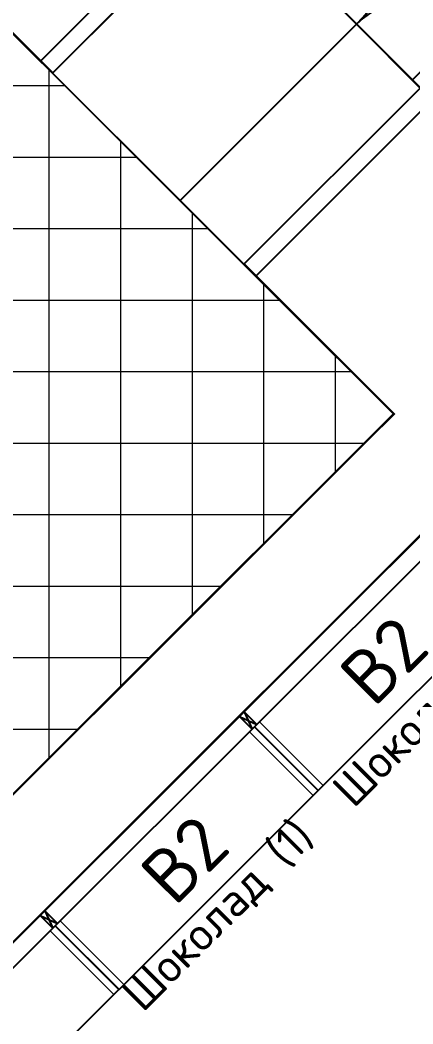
# Model space of a CAD drawing. Extents: x 2032930 to 2119419, y 2254097 to 2318481.
# Drawn here: x 2080530 to 2082272, y 2291832 to 2296290 of the extents above; entities that cross this region are included whole.
import ezdxf
from ezdxf.enums import TextEntityAlignment as Align

# ---------------------------------------------------------------- set-up
doc = ezdxf.new("R2010")
doc.units = 0
doc.header["$LTSCALE"] = 50
doc.set_wipeout_variables(frame=1)
doc.layers.get('Defpoints').update_dxf_attribs({"linetype": 'CONTINUOUS'})
for name, color, linetype in [('ДВЕРИ JDA', 86, 'CONTINUOUS'), ('ДВЕРИ СУЩЕСТВУЮЩИЕ', 5, 'CONTINUOUS'), ('ДВЕРИ_НАПРАВЛЕНИЕ JDA', 86, 'CONTINUOUS'), ('ПРОЕМЫ JDA', 7, 'CONTINUOUS'), ('ТО_ТП', 6, 'CONTINUOUS'), ('ТО_ТП_JDA', 6, 'CONTINUOUS'), ('ТО_ТП_ТЕКСТ JDA', 7, 'CONTINUOUS'), ('ТОВАРНЫЕ ГРУППЫ JDA', 7, 'CONTINUOUS')]:
    doc.layers.add(name, color=color, linetype=linetype)
doc.layers.add('Стены обмер', color=250, linetype='CONTINUOUS', lineweight=20)
doc.layers.add('Территория собственника', color=7, linetype='CONTINUOUS', lineweight=18)
doc.styles.get("Standard").update_dxf_attribs({"font": 'isocpeur.ttf'})

# ---------------------------------------------------------------- blocks, each defined once
blk = doc.blocks.new('*U176')
at = {"color": 7, "true_color": 0xf2f2f2}
blk.add_wipeout([(-800, 0), (0, 0), (0, -1105.8), (-800, -1105.8)], dxfattribs=at).dxf.layer = 'Defpoints'
at = {"layer": 'ДВЕРИ JDA', "color": 18, "linetype": 'ByBlock', "true_color": 0x000000}
blk.add_line((-800, -1105.8), (-800, 0), dxfattribs=at)
at = {"layer": 'ДВЕРИ JDA', "color": 18, "true_color": 0x000000}
for points in [[(-800, 0), (-800, 800), (-750, 800), (-750, 0)], [(-875, -1105.8), (-875, 0), (-800, 0), (-800, -1105.8)]]:
    blk.add_lwpolyline(points, close=True, dxfattribs=at)
at = {"color": 7, "true_color": 0xf2f2f2}
blk.add_wipeout([(0, 0), (400, 0), (400, -1105.8), (0, -1105.8)], dxfattribs=at).dxf.layer = 'Defpoints'
at = {"layer": 'ДВЕРИ JDA', "color": 18, "linetype": 'ByBlock', "true_color": 0x000000}
blk.add_line((400, -1105.8), (400, 0), dxfattribs=at)
at = {"layer": 'ДВЕРИ JDA', "color": 18, "true_color": 0x000000}
for points in [[(400, 0), (400, 400), (350, 400), (350, 0)], [(400, -1105.8), (400, 0), (475, 0), (475, -1105.8)]]:
    blk.add_lwpolyline(points, close=True, dxfattribs=at)
at = {"layer": 'ДВЕРИ_НАПРАВЛЕНИЕ JDA', "color": 18, "true_color": 0x000000}
for centre, radius, start, end in [((-800, 0), 800, 0, 90), ((400, 0), 400, 90, 180)]:
    blk.add_arc(centre, radius, start, end, dxfattribs=at)
at = {"layer": 'ПРОЕМЫ JDA', "transparency": 33554457}
for points in [[(-800, 0), (0, 0), (0, -1105.8), (-800, -1105.8)], [(0, -1105.8), (400, -1105.8), (400, 0), (0, 0)]]:
    blk.add_lwpolyline(points, close=True, dxfattribs=at)
blk = doc.blocks.new('*U395')
at = {"layer": 'ТОВАРНЫЕ ГРУППЫ JDA', "insert": (0, 0), "char_height": 150, "width": 1222.797, "attachment_point": 1}
blk.add_mtext('Шоколад (1)', dxfattribs=at)
blk = doc.blocks.new('В2 стеллаж 400')
at = {"layer": 'ТО_ТП', "color": 212, "lineweight": 5}
for p, q in [((-1233.9, -480), (-1233.9, -80)), ((-46.1, -480), (-46.1, -80))]:
    blk.add_line(p, q, dxfattribs=at)
at = {"layer": 'ТО_ТП_JDA'}
blk.add_lwpolyline([(-15, -480), (-1265, -480), (-1265, -80), (-15, -80)], close=True, dxfattribs=at)
at = {"layer": 'ТО_ТП_ТЕКСТ JDA', "lineweight": 40}
blk.add_text('В2', height=240, dxfattribs=at).set_placement((-650.7, -397), align=Align.CENTER)
blk = doc.blocks.new('СБ Стойка H1700')
at = {"layer": 'ТО_ТП', "color": 212}
for p, q in [((-30, 0), (0, -80)), ((0, 0), (-30, -80))]:
    blk.add_line(p, q, dxfattribs=at)
blk.add_lwpolyline([(0, -80), (-30, -80), (-30, 0), (0, 0)], close=True, dxfattribs=at)
blk = doc.blocks.new('*U274')
at = {"layer": 'ТО_ТП'}
for p in [(-1250, 0), (0, 0), (0, 0), (0, 0), (-1250, 0)]:
    blk.add_blockref('СБ Стойка H1700', p, dxfattribs=at)
at = {"layer": 'ТО_ТП', "linetype": 'ByBlock'}
blk.add_blockref('В2 стеллаж 400', (0, 0), dxfattribs=at)
blk = doc.blocks.new('*U492')
at = {"layer": 'ТОВАРНЫЕ ГРУППЫ JDA', "insert": (0, 0), "char_height": 150, "width": 1222.797, "attachment_point": 1}
blk.add_mtext('Шоколад (2)', dxfattribs=at)

msp = doc.modelspace()

# ---------------------------------------------------------------- hatches: boundary and pattern name
at = {"layer": 'Территория собственника'}
h = msp.add_hatch(dxfattribs=at)
h.set_pattern_fill('ANSI37', color=256, scale=100, angle=45)
h.set_pattern_definition([(90, (738268.54, 156.34), (-317.5, 3e-14), []), (180, (738268.54, 156.34), (-3e-14, -317.5), [])])
h.paths.add_polyline_path([(2077458.5, 2289812.1), (2082187.5, 2294541.2), (2080130.3, 2296598.5), (2075401.2, 2291869.4)])

# ---------------------------------------------------------------- linework, layer by layer
at = {"layer": 'Стены обмер'}
msp.add_line((2082187.5, 2294541.2), (2082187.5, 2294541.2), dxfattribs=at)
at = {"layer": 'Стены обмер', "color": 7, "const_width": 10}
for points in [[(2067508.7, 2305552), (2067076.6, 2305552), (2074448.6, 2305552), (2074593.1, 2306052.7), (2074674.7, 2305160.8), (2074750.3, 2305552), (2082063.7, 2305552), (2081286.7, 2305552), (2081286.7, 2298732), (2080786.7, 2298732), (2080786.7, 2297505.8), (2082973.2, 2295319.3), (2084209.5, 2295319.3), (2084209.5, 2295819.3), (2093638.2, 2295819.3), (2093638.2, 2296493.7), (2093638.2, 2289063.1), (2093909.5, 2288955.9), (2093375.6, 2288862.2), (2093638.2, 2288766.4), (2093638.2, 2281381.6), (2093638.2, 2282004.3), (2067508.7, 2282004.3)], [(2077458.5, 2289812.1), (2082187.5, 2294541.2), (2080130.3, 2296598.5), (2075401.2, 2291869.4)]]:
    msp.add_lwpolyline(points, close=True, dxfattribs=at)
at = {"layer": 'Стены обмер', "color": 7}
msp.add_lwpolyline([(2077868.5, 2289565, 10, 10, 0), (2082542.5, 2294239, 10, 10, 0), (2082662.7, 2294118.8, 10, 10, 0), (2082973.2, 2294429.3, 10, 10, 0), (2084209.5, 2294429.3, 10, 10, 0), (2084209.5, 2293729.3, 10, 10, 0), (2085193.2, 2293729.3, 10, 10, 0), (2085193.2, 2295319.3, 10, 10, 0), (2090723.2, 2295319.3, 10, 10, 0)], format="xyseb", dxfattribs=at)

# ---------------------------------------------------------------- block references
at = {"layer": 'ТО_ТП', "rotation": 45.00000000000095}
for p in [(2082407.2, 2294102.4), (2081523.4, 2293218.5), (2080639.2, 2292334.8)]:
    msp.add_blockref('*U274', p, dxfattribs=at)
at = {"layer": 'ТОВАРНЫЕ ГРУППЫ JDA', "lineweight": 50, "rotation": 45.0000000000527}
for name, p in [('*U492', (2081902.2, 2292891.4)), ('*U395', (2080967.5, 2291984.3))]:
    msp.add_blockref(name, p, dxfattribs=at)

# ---------------------------------------------------------------- next in the draw order: block references
at = {"layer": 'ДВЕРИ СУЩЕСТВУЮЩИЕ', "rotation": 314.9999999999733}
msp.add_blockref('*U176', (2082021.4, 2296271.2), dxfattribs=at)

doc.saveas('drawing.dxf')
